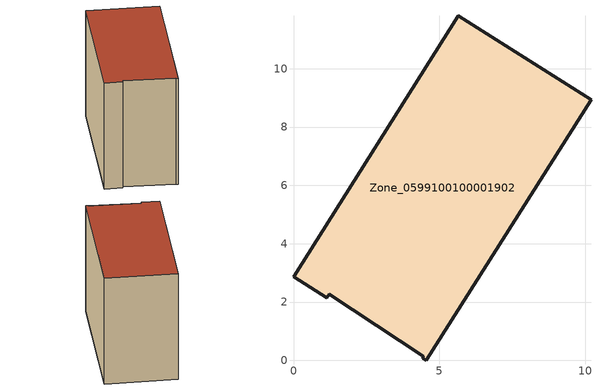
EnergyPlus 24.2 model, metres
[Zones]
Zone_0599100100001902
 floor ground (C_G): 5.65,11.82 10.2,8.94 4.55,0 4.43,0.07 4.45,0.14 1.23,2.27 1.15,2.15 0,2.87 z1.65
 wall outside (C_F): 10.2,8.94 5.65,11.82 0,2.87 1.15,2.15 1.23,2.27 4.45,0.14 4.43,0.07 4.55,0 10.2,8.94 z1.65:10.48
 roof outside (C_R): 4.45,0.14 4.43,0.07 4.55,0 10.2,8.94 5.65,11.82 0,2.87 1.15,2.15 1.23,2.27 z10.48
[BUILDING]
Pand.0599100100001902: North Axis=0; Terrain=City; Loads Convergence Tolerance Value=0.04; Temperature Convergence Tolerance Value=0.4; Solar Distribution=FullExterior; Maximum Number of Warmup Days=25; Minimum Number of Warmup Days=1
[Site:Location]
Rotterdam.The.Hague.AP_ZH_NLD Design_Conditions: Latitude=51.96; Longitude=4.45; Time Zone=1; Elevation=-4.5
[SITE:GROUNDTEMPERATURE:BUILDINGSURFACE]
18, 18, 18, 18, 18, 18, 18, 18, 18, 18, 18, 18
[MATERIAL] Thermal Absorptance=0.9; Solar Absorptance=0.7; Visible Absorptance=0.7
Name | Roughness | Thickness | Conductivity | Density | Specific Heat
G.TI.2006-2014 | MediumSmooth | 0.15 | 0.06 | 540 | 1210
F.TI.2006-2014 | Rough | 0.3 | 0.12 | 1920 | 840
R.TI.2006-2014 | MediumRough | 0.2 | 0.08 | 1500 | 1000
[CONSTRUCTION]
C_G: G.TI.2006-2014
C_F: F.TI.2006-2014
C_R: R.TI.2006-2014
[ZONE]
Zone_0599100100001902: Type=1; Multiplier=1; Ceiling Height=Autocalculate; Volume=Autocalculate; Floor Area=autocalculate; Part of Total Floor Area=Yes
[ZONEINFILTRATION:DESIGNFLOWRATE]
Infil_Zone_0599100100001902: Zone or ZoneList or Space or SpaceList=Zone_0599100100001902; Schedule=AlwaysOn; Design Flow Rate Calculation Method=Flow/Area; Flow Rate per Floor Area=0.0015; Constant Term Coefficient=1; Temperature Term Coefficient=0; Velocity Term Coefficient=0; Velocity Squared Term Coefficient=0
[HVACTEMPLATE:ZONE:IDEALLOADSAIRSYSTEM]
Zone_0599100100001902: Maximum Heating Supply Air Temperature=50; Minimum Cooling Supply Air Temperature=13; Maximum Heating Supply Air Humidity Ratio=0.0156; Minimum Cooling Supply Air Humidity Ratio=0.0077; Heating Limit=NoLimit; Cooling Limit=NoLimit; Dehumidification Control Type=ConstantSensibleHeatRatio; Cooling Sensible Heat Ratio=0.7; Dehumidification Setpoint=60; Humidification Control Type=None; Humidification Setpoint=30; Outdoor Air Method=None; Outdoor Air Flow Rate per Person=0.00944; Outdoor Air Flow Rate per Zone Floor Area=0; Outdoor Air Flow Rate per Zone=0; Demand Controlled Ventilation Type=None; Outdoor Air Economizer Type=NoEconomizer; Heat Recovery Type=None; Sensible Heat Recovery Effectiveness=0.7; Latent Heat Recovery Effectiveness=0.65
[ZONECONTROL:THERMOSTAT]
ThermostatControl_Zone_0599100100001902: Zone or ZoneList=Zone_0599100100001902; Control Type Schedule=DualSetpointControlType; Control 1=Thermostat_Zone_0599100100001902; Temperature Difference Between Cutout And Setpoint=0
[THERMOSTATSETPOINT:DUALSETPOINT]
Thermostat_Zone_0599100100001902: Heating Setpoint Temperature Schedule=HeatingSetpoint_Zone_0599100100001902; Cooling Setpoint Temperature Schedule=CoolingSetpoint_Zone_0599100100001902
[SCHEDULE:COMPACT]
HeatingSetpoint_Zone_0599100100001902: Through: 12/31, For: AllDays, Until: 24:00, 21
CoolingSetpoint_Zone_0599100100001902: Through: 12/31, For: AllDays, Until: 24:00, 24
DualSetpointControlType: Through: 12/31, For: AllDays, Until: 24:00, 4
AlwaysOn: Through: 12/31, For: AllDays, Until: 24:00, 1
